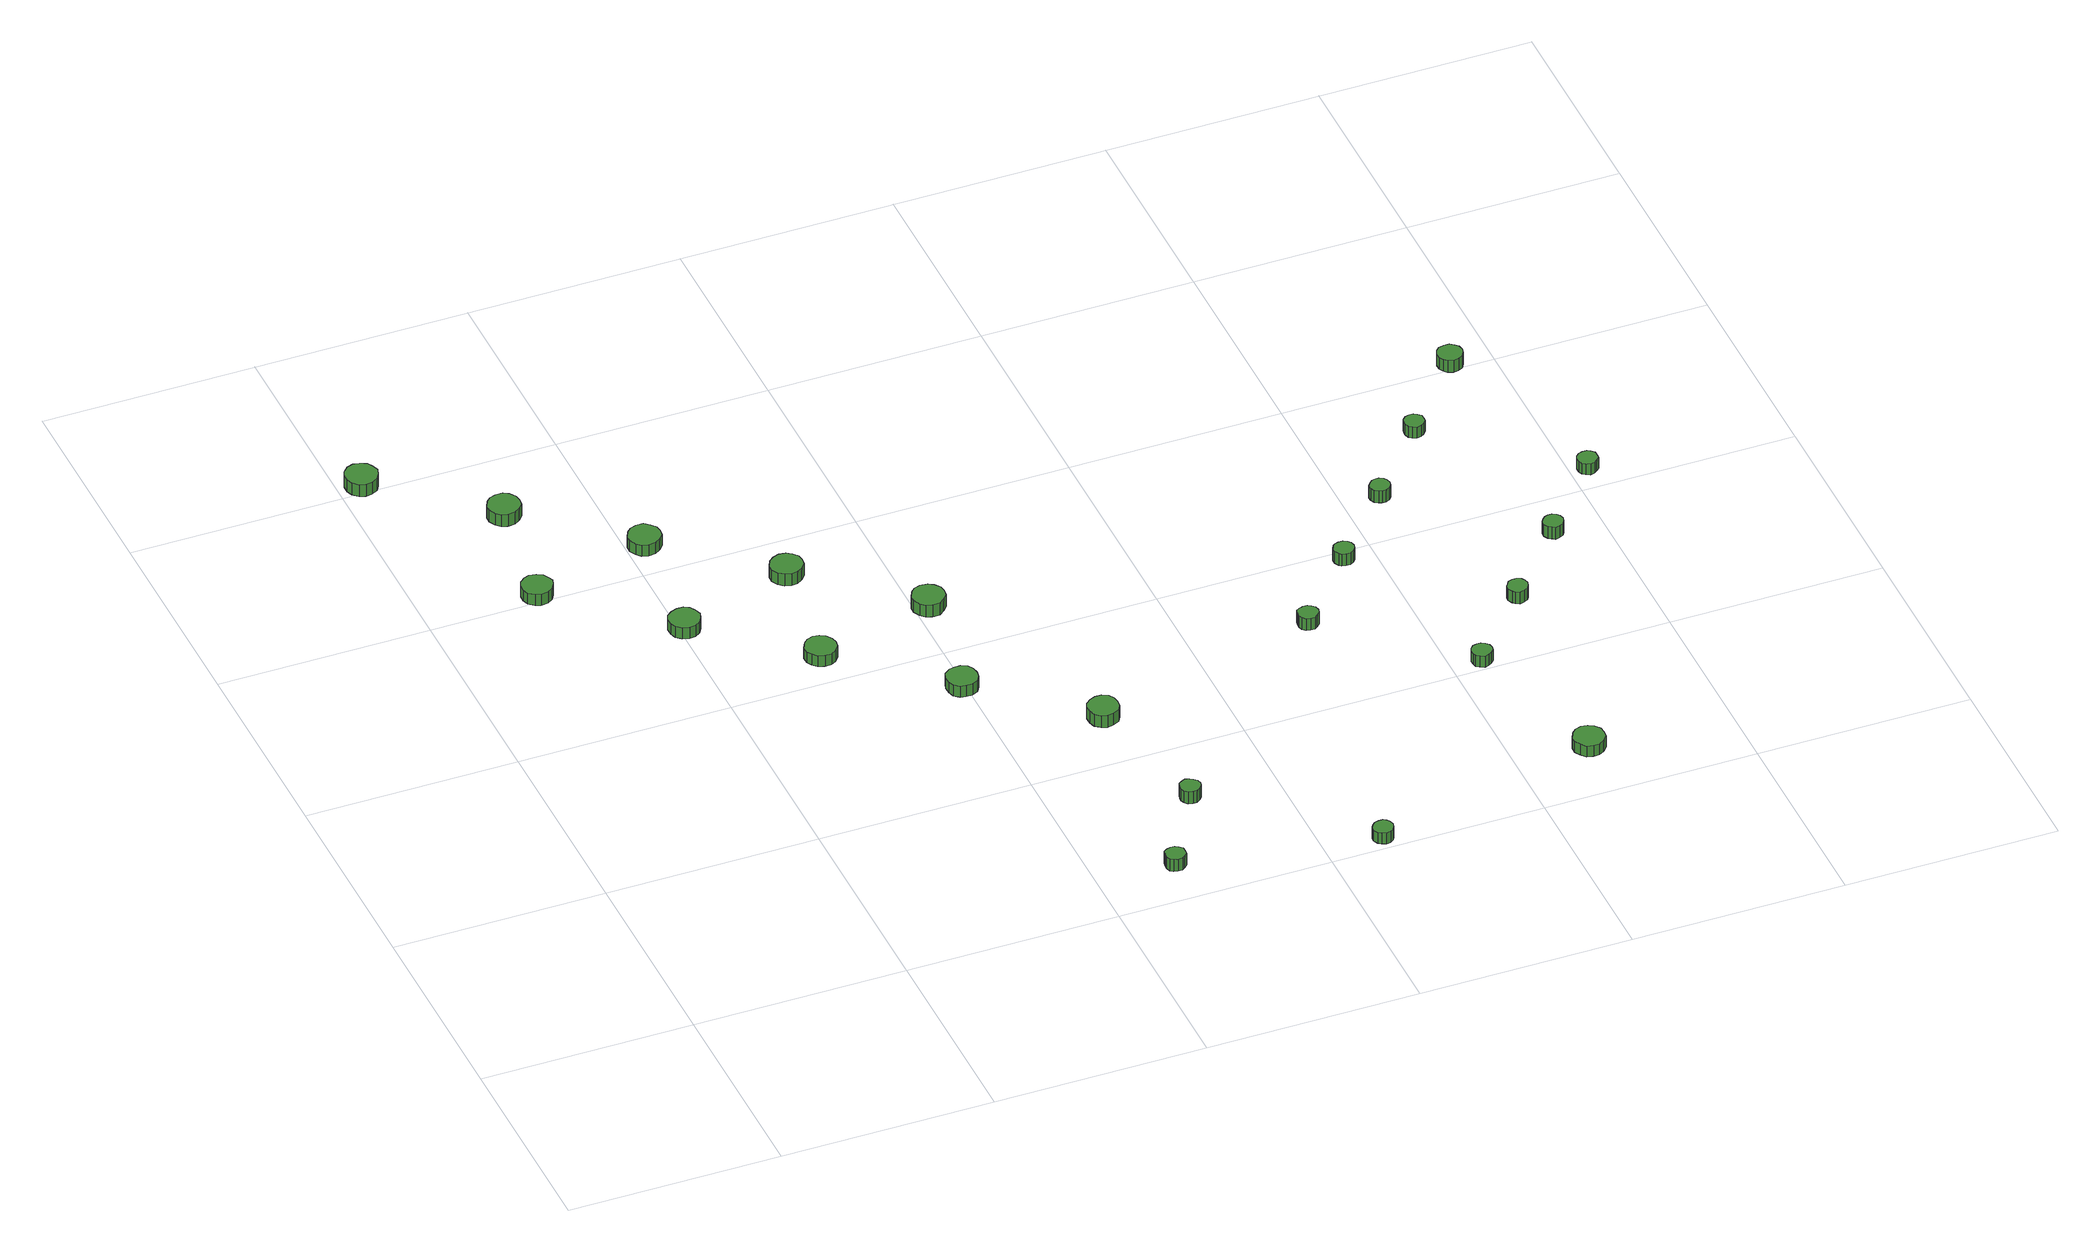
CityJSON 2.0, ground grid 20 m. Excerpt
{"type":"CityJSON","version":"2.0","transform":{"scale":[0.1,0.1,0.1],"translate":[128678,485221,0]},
"CityObjects":{
"tree1":{"type":"SolitaryVegetationObject","attributes":{"function":"something"},"geometry":[{"type":"MultiSurface","lod":"1","boundaries":[[[0,1,2,3,4,5,6,7,8,9,10,11,12,13,14]],[[15,16,17,18,19,20,21,22,23,24,25,26,27,28,29]],[[0,29,28,1]],[[1,28,27,2]],[[2,27,26,3]],[[3,26,25,4]],[[4,25,24,5]],[[5,24,23,6]],[[6,23,22,7]],[[7,22,21,8]],[[8,21,20,9]],[[9,20,19,10]],[[10,19,18,11]],[[11,18,17,12]],[[12,17,16,13]],[[13,16,15,14]],[[14,15,29,0]]]}]},
"tree2":{"type":"SolitaryVegetationObject","attributes":{"function":"something"},"geometry":[{"type":"MultiSurface","lod":"1","boundaries":[[[30,31,32,33,34,35,36,37,38,39,40,41,42,43,44]],[[45,46,47,48,49,50,51,52,53,54,55,56,57,58,59]],[[30,59,58,31]],[[31,58,57,32]],[[32,57,56,33]],[[33,56,55,34]],[[34,55,54,35]],[[35,54,53,36]],[[36,53,52,37]],[[37,52,51,38]],[[38,51,50,39]],[[39,50,49,40]],[[40,49,48,41]],[[41,48,47,42]],[[42,47,46,43]],[[43,46,45,44]],[[44,45,59,30]]]}]},
"tree3":{"type":"SolitaryVegetationObject","attributes":{"function":"something"},"geometry":[{"type":"MultiSurface","lod":"1","boundaries":[[[60,61,62,63,64,65,66,67,68,69,70,71,72,73,74]],[[75,76,77,78,79,80,81,82,83,84,85,86,87,88,89]],[[60,89,88,61]],[[61,88,87,62]],[[62,87,86,63]],[[63,86,85,64]],[[64,85,84,65]],[[65,84,83,66]],[[66,83,82,67]],[[67,82,81,68]],[[68,81,80,69]],[[69,80,79,70]],[[70,79,78,71]],[[71,78,77,72]],[[72,77,76,73]],[[73,76,75,74]],[[74,75,89,60]]]}]},
"tree4":{"type":"SolitaryVegetationObject","attributes":{"function":"something"},"geometry":[{"type":"MultiSurface","lod":"1","boundaries":[[[90,91,92,93,94,95,96,97,98,99,100,101,102,103,104]],[[105,106,107,108,109,110,111,112,113,114,115,116,117,118,119]],[[90,119,118,91]],[[91,118,117,92]],[[92,117,116,93]],[[93,116,115,94]],[[94,115,114,95]],[[95,114,113,96]],[[96,113,112,97]],[[97,112,111,98]],[[98,111,110,99]],[[99,110,109,100]],[[100,109,108,101]],[[101,108,107,102]],[[102,107,106,103]],[[103,106,105,104]],[[104,105,119,90]]]}]},
"tree5":{"type":"SolitaryVegetationObject","attributes":{"function":"something"},"geometry":[{"type":"MultiSurface","lod":"1","boundaries":[[[120,121,122,123,124,125,126,127,128,129,130,131,132,133,134]],[[135,136,137,138,139,140,141,142,143,144,145,146,147,148,149]],[[120,149,148,121]],[[121,148,147,122]],[[122,147,146,123]],[[123,146,145,124]],[[124,145,144,125]],[[125,144,143,126]],[[126,143,142,127]],[[127,142,141,128]],[[128,141,140,129]],[[129,140,139,130]],[[130,139,138,131]],[[131,138,137,132]],[[132,137,136,133]],[[133,136,135,134]],[[134,135,149,120]]]}]},
"tree6":{"type":"SolitaryVegetationObject","attributes":{"function":"something"},"geometry":[{"type":"MultiSurface","lod":"1","boundaries":[[[150,151,152,153,154,155,156,157,158,159,160,161,162,163,164]],[[165,166,167,168,169,170,171,172,173,174,175,176,177,178,179]],[[150,179,178,151]],[[151,178,177,152]],[[152,177,176,153]],[[153,176,175,154]],[[154,175,174,155]],[[155,174,173,156]],[[156,173,172,157]],[[157,172,171,158]],[[158,171,170,159]],[[159,170,169,160]],[[160,169,168,161]],[[161,168,167,162]],[[162,167,166,163]],[[163,166,165,164]],[[164,165,179,150]]]}]},
"tree7":{"type":"SolitaryVegetationObject","attributes":{"function":"something"},"geometry":[{"type":"MultiSurface","lod":"1","boundaries":[[[180,181,182,183,184,185,186,187,188,189,190,191,192,193,194]],[[195,196,197,198,199,200,201,202,203,204,205,206,207,208,209]],[[180,209,208,181]],[[181,208,207,182]],[[182,207,206,183]],[[183,206,205,184]],[[184,205,204,185]],[[185,204,203,186]],[[186,203,202,187]],[[187,202,201,188]],[[188,201,200,189]],[[189,200,199,190]],[[190,199,198,191]],[[191,198,197,192]],[[192,197,196,193]],[[193,196,195,194]],[[194,195,209,180]]]}]},
"tree8":{"type":"SolitaryVegetationObject","attributes":{"function":"something"},"geometry":[{"type":"MultiSurface","lod":"1","boundaries":[[[210,211,212,213,214,215,216,217,218,219,220,221,222,223,224]],[[225,226,227,228,229,230,231,232,233,234,235,236,237,238,239]],[[210,239,238,211]],[[211,238,237,212]],[[212,237,236,213]],[[213,236,235,214]],[[214,235,234,215]],[[215,234,233,216]],[[216,233,232,217]],[[217,232,231,218]],[[218,231,230,219]],[[219,230,229,220]],[[220,229,228,221]],[[221,228,227,222]],[[222,227,226,223]],[[223,226,225,224]],[[224,225,239,210]]]}]},
"tree9":{"type":"SolitaryVegetationObject","attributes":{"function":"something"},"geometry":[{"type":"MultiSurface","lod":"1","boundaries":[[[240,241,242,243,244,245,246,247,248,249,250,251,252,253,254]],[[255,256,257,258,259,260,261,262,263,264,265,266,267,268,269]],[[240,269,268,241]],[[241,268,267,242]],[[242,267,266,243]],[[243,266,265,244]],[[244,265,264,245]],[[245,264,263,246]],[[246,263,262,247]],[[247,262,261,248]],[[248,261,260,249]],[[249,260,259,250]],[[250,259,258,251]],[[251,258,257,252]],[[252,257,256,253]],[[253,256,255,254]],[[254,255,269,240]]]}]},
"tree10":{"type":"SolitaryVegetationObject","attributes":{"function":"something"},"geometry":[{"type":"MultiSurface","lod":"1","boundaries":[[[270,271,272,273,274,275,276,277,278,279,280,281,282,283,284]],[[285,286,287,288,289,290,291,292,293,294,295,296,297,298,299]],[[270,299,298,271]],[[271,298,297,272]],[[272,297,296,273]],[[273,296,295,274]],[[274,295,294,275]],[[275,294,293,276]],[[276,293,292,277]],[[277,292,291,278]],[[278,291,290,279]],[[279,290,289,280]],[[280,289,288,281]],[[281,288,287,282]],[[282,287,286,283]],[[283,286,285,284]],[[284,285,299,270]]]}]},
"tree11":{"type":"SolitaryVegetationObject","attributes":{"function":"something"},"geometry":[{"type":"MultiSurface","lod":"1","boundaries":[[[300,301,302,303,304,305,306,307,308,309,310,311,312,313,314]],[[315,316,317,318,319,320,321,322,323,324,325,326,327,328,329]],[[300,329,328,301]],[[301,328,327,302]],[[302,327,326,303]],[[303,326,325,304]],[[304,325,324,305]],[[305,324,323,306]],[[306,323,322,307]],[[307,322,321,308]],[[308,321,320,309]],[[309,320,319,310]],[[310,319,318,311]],[[311,318,317,312]],[[312,317,316,313]],[[313,316,315,314]],[[314,315,329,300]]]}]},
"tree12":{"type":"SolitaryVegetationObject","attributes":{"function":"something"},"geometry":[{"type":"MultiSurface","lod":"1","boundaries":[[[330,331,332,333,334,335,336,337,338,339,340,341,342,343,344]],[[345,346,347,348,349,350,351,352,353,354,355,356,357,358,359]],[[330,359,358,331]],[[331,358,357,332]],[[332,357,356,333]],[[333,356,355,334]],[[334,355,354,335]],[[335,354,353,336]],[[336,353,352,337]],[[337,352,351,338]],[[338,351,350,339]],[[339,350,349,340]],[[340,349,348,341]],[[341,348,347,342]],[[342,347,346,343]],[[343,346,345,344]],[[344,345,359,330]]]}]},
"tree13":{"type":"SolitaryVegetationObject","attributes":{"function":"something"},"geometry":[{"type":"MultiSurface","lod":"1","boundaries":[[[360,361,362,363,364,365,366,367,368,369,370,371,372,373,374]],[[375,376,377,378,379,380,381,382,383,384,385,386,387,388,389]],[[360,389,388,361]],[[361,388,387,362]],[[362,387,386,363]],[[363,386,385,364]],[[364,385,384,365]],[[365,384,383,366]],[[366,383,382,367]],[[367,382,381,368]],[[368,381,380,369]],[[369,380,379,370]],[[370,379,378,371]],[[371,378,377,372]],[[372,377,376,373]],[[373,376,375,374]],[[374,375,389,360]]]}]},
"tree14":{"type":"SolitaryVegetationObject","attributes":{"function":"something"},"geometry":[{"type":"MultiSurface","lod":"1","boundaries":[[[390,391,392,393,394,395,396,397,398,399,400,401,402,403,404]],[[405,406,407,408,409,410,411,412,413,414,415,416,417,418,419]],[[390,419,418,391]],[[391,418,417,392]],[[392,417,416,393]],[[393,416,415,394]],[[394,415,414,395]],[[395,414,413,396]],[[396,413,412,397]],[[397,412,411,398]],[[398,411,410,399]],[[399,410,409,400]],[[400,409,408,401]],[[401,408,407,402]],[[402,407,406,403]],[[403,406,405,404]],[[404,405,419,390]]]}]},
"tree15":{"type":"SolitaryVegetationObject","attributes":{"function":"something"},"geometry":[{"type":"MultiSurface","lod":"1","boundaries":[[[420,421,422,423,424,425,426,427,428,429,430,431,432,433,434]],[[435,436,437,438,439,440,441,442,443,444,445,446,447,448,449]],[[420,449,448,421]],[[421,448,447,422]],[[422,447,446,423]],[[423,446,445,424]],[[424,445,444,425]],[[425,444,443,426]],[[426,443,442,427]],[[427,442,441,428]],[[428,441,440,429]],[[429,440,439,430]],[[430,439,438,431]],[[431,438,437,432]],[[432,437,436,433]],[[433,436,435,434]],[[434,435,449,420]]]}]},
"tree16":{"type":"SolitaryVegetationObject","attributes":{"function":"something"},"geometry":[{"type":"MultiSurface","lod":"1","boundaries":[[[450,451,452,453,454,455,456,457,458,459,460,461,462,463,464]],[[465,466,467,468,469,470,471,472,473,474,475,476,477,478,479]],[[450,479,478,451]],[[451,478,477,452]],[[452,477,476,453]],[[453,476,475,454]],[[454,475,474,455]],[[455,474,473,456]],[[456,473,472,457]],[[457,472,471,458]],[[458,471,470,459]],[[459,470,469,460]],[[460,469,468,461]],[[461,468,467,462]],[[462,467,466,463]],[[463,466,465,464]],[[464,465,479,450]]]}]},
"tree17":{"type":"SolitaryVegetationObject","attributes":{"function":"something"},"geometry":[{"type":"MultiSurface","lod":"1","boundaries":[[[480,481,482,483,484,485,486,487,488,489,490,491,492,493,494]],[[495,496,497,498,499,500,501,502,503,504,505,506,507,508,509]],[[480,509,508,481]],[[481,508,507,482]],[[482,507,506,483]],[[483,506,505,484]],[[484,505,504,485]],[[485,504,503,486]],[[486,503,502,487]],[[487,502,501,488]],[[488,501,500,489]],[[489,500,499,490]],[[490,499,498,491]],[[491,498,497,492]],[[492,497,496,493]],[[493,496,495,494]],[[494,495,509,480]]]}]},
"tree18":{"type":"SolitaryVegetationObject","attributes":{"function":"something"},"geometry":[{"type":"MultiSurface","lod":"1","boundaries":[[[510,511,512,513,514,515,516,517,518,519,520,521,522,523,524]],[[525,526,527,528,529,530,531,532,533,534,535,536,537,538,539]],[[510,539,538,511]],[[511,538,537,512]],[[512,537,536,513]],[[513,536,535,514]],[[514,535,534,515]],[[515,534,533,516]],[[516,533,532,517]],[[517,532,531,518]],[[518,531,530,519]],[[519,530,529,520]],[[520,529,528,521]],[[521,528,527,522]],[[522,527,526,523]],[[523,526,525,524]],[[524,525,539,510]]]}]},
"tree19":{"type":"SolitaryVegetationObject","attributes":{"function":"something"},"geometry":[{"type":"MultiSurface","lod":"1","boundaries":[[[540,541,542,543,544,545,546,547,548,549,550,551,552,553,554]],[[555,556,557,558,559,560,561,562,563,564,565,566,567,568,569]],[[540,569,568,541]],[[541,568,567,542]],[[542,567,566,543]],[[543,566,565,544]],[[544,565,564,545]],[[545,564,563,546]],[[546,563,562,547]],[[547,562,561,548]],[[548,561,560,549]],[[549,560,559,550]],[[550,559,558,551]],[[551,558,557,552]],[[552,557,556,553]],[[553,556,555,554]],[[554,555,569,540]]]}]},
"tree20":{"type":"SolitaryVegetationObject","attributes":{"function":"something"},"geometry":[{"type":"MultiSurface","lod":"1","boundaries":[[[570,571,572,573,574,575,576,577,578,579,580,581,582,583,584]],[[585,586,587,588,589,590,591,592,593,594,595,596,597,598,599]],[[570,599,598,571]],[[571,598,597,572]],[[572,597,596,573]],[[573,596,595,574]],[[574,595,594,575]],[[575,594,593,576]],[[576,593,592,577]],[[577,592,591,578]],[[578,591,590,579]],[[579,590,589,580]],[[580,589,588,581]],[[581,588,587,582]],[[582,587,586,583]],[[583,586,585,584]],[[584,585,599,570]]]}]},
"tree21":{"type":"SolitaryVegetationObject","attributes":{"function":"something"},"geometry":[{"type":"MultiSurface","lod":"1","boundaries":[[[600,601,602,603,604,605,606,607,608,609,610,611,612,613,614]],[[615,616,617,618,619,620,621,622,623,624,625,626,627,628,629]],[[600,629,628,601]],[[601,628,627,602]],[[602,627,626,603]],[[603,626,625,604]],[[604,625,624,605]],[[605,624,623,606]],[[606,623,622,607]],[[607,622,621,608]],[[608,621,620,609]],[[609,620,619,610]],[[610,619,618,611]],[[611,618,617,612]],[[612,617,616,613]],[[613,616,615,614]],[[614,615,629,600]]]}]},
"tree22":{"type":"SolitaryVegetationObject","attributes":{"function":"something"},"geometry":[{"type":"MultiSurface","lod":"1","boundaries":[[[630,631,632,633,634,635,636,637,638,639,640,641,642,643,644]],[[645,646,647,648,649,650,651,652,653,654,655,656,657,658,659]],[[630,659,658,631]],[[631,658,657,632]],[[632,657,656,633]],[[633,656,655,634]],[[634,655,654,635]],[[635,654,653,636]],[[636,653,652,637]],[[637,652,651,638]],[[638,651,650,639]],[[639,650,649,640]],[[640,649,648,641]],[[641,648,647,642]],[[642,647,646,643]],[[643,646,645,644]],[[644,645,659,630]]]}]},
"tree23":{"type":"SolitaryVegetationObject","attributes":{"function":"something"},"geometry":[{"type":"MultiSurface","lod":"1","boundaries":[[[660,661,662,663,664,665,666,667,668,669,670,671,672,673,674]],[[675,676,677,678,679,680,681,682,683,684,685,686,687,688,689]],[[660,689,688,661]],[[661,688,687,662]],[[662,687,686,663]],[[663,686,685,664]],[[664,685,684,665]],[[665,684,683,666]],[[666,683,682,667]],[[667,682,681,668]],[[668,681,680,669]],[[669,680,679,670]],[[670,679,678,671]],[[671,678,677,672]],[[672,677,676,673]],[[673,676,675,674]],[[674,675,689,660]]]}]}
},
"vertices":[
[37,810,18],[35,816,18],[32,821,18],[26,824,18],[20,825,18],[14,823,18],[9,818,18],[7,813,18],[7,806,18],[9,801,18],[14,796,18],[20,794,18],[26,795,18],[32,798,18],[35,803,18],[35,803,5],[32,798,5],[26,795,5],[20,794,5],[14,796,5],[9,801,5],[7,806,5],[7,813,5],[9,818,5],[14,823,5],[20,825,5],[26,824,5],[32,821,5],[35,816,5],[37,810,5],
[118,607,19],[116,612,19],[113,617,19],[108,620,19],[101,621,19],[96,619,19],[91,615,19],[89,610,19],[89,604,19],[91,598,19],[96,594,19],[101,592,19],[108,593,19],[113,596,19],[116,601,19],[116,601,7],[113,596,7],[108,593,7],[101,592,7],[96,594,7],[91,598,7],[89,604,7],[89,610,7],[91,615,7],[96,619,7],[101,621,7],[108,620,7],[113,617,7],[116,612,7],[118,607,7],
[135,723,18],[134,729,18],[130,735,18],[125,738,18],[118,738,18],[112,736,18],[108,732,18],[105,726,18],[105,720,18],[108,714,18],[112,710,18],[118,708,18],[125,709,18],[130,712,18],[134,717,18],[134,717,5],[130,712,5],[125,709,5],[118,708,5],[112,710,5],[108,714,5],[105,720,5],[105,726,5],[108,732,5],[112,736,5],[118,738,5],[125,738,5],[130,735,5],[134,729,5],[135,723,5],
[219,516,18],[217,522,18],[214,527,18],[209,530,18],[203,530,18],[197,528,18],[192,524,18],[190,519,18],[190,513,18],[192,507,18],[197,503,18],[203,501,18],[209,502,18],[214,505,18],[217,510,18],[217,510,6],[214,505,6],[209,502,6],[203,501,6],[197,503,6],[192,507,6],[190,513,6],[190,519,6],[192,524,6],[197,528,6],[203,530,6],[209,530,6],[214,527,6],[217,522,6],[219,516,6],
[232,638,17],[231,644,17],[227,649,17],[222,653,17],[215,653,17],[209,651,17],[205,647,17],[202,641,17],[202,635,17],[205,629,17],[209,625,17],[215,623,17],[222,624,17],[227,627,17],[231,632,17],[231,632,5],[227,627,5],[222,624,5],[215,623,5],[209,625,5],[205,629,5],[202,635,5],[202,641,5],[205,647,5],[209,651,5],[215,653,5],[222,653,5],[227,649,5],[231,644,5],[232,638,5],
[313,434,18],[312,440,18],[308,445,18],[303,448,18],[297,449,18],[291,447,18],[287,443,18],[284,437,18],[284,431,18],[287,426,18],[291,422,18],[297,420,18],[303,420,18],[308,423,18],[312,428,18],[312,428,6],[308,423,6],[303,420,6],[297,420,6],[291,422,6],[287,426,6],[284,431,6],[284,437,6],[287,443,6],[291,447,6],[297,449,6],[303,448,6],[308,445,6],[312,440,6],[313,434,6],
[330,552,18],[329,558,18],[325,563,18],[320,566,18],[314,567,18],[308,565,18],[303,561,18],[300,555,18],[300,549,18],[303,543,18],[308,539,18],[314,537,18],[320,538,18],[325,541,18],[329,546,18],[329,546,5],[325,541,5],[320,538,5],[314,537,5],[308,539,5],[303,543,5],[300,549,5],[300,555,5],[303,561,5],[308,565,5],[314,567,5],[320,566,5],[325,563,5],[329,558,5],[330,552,5],
[481,46,19],[481,50,19],[478,53,19],[475,55,19],[471,55,19],[467,54,19],[464,52,19],[463,48,19],[463,44,19],[464,40,19],[467,38,19],[471,37,19],[475,37,19],[478,39,19],[481,42,19],[481,42,6],[478,39,6],[475,37,6],[471,37,6],[467,38,6],[464,40,6],[463,44,6],[463,48,6],[464,52,6],[467,54,6],[471,55,6],[475,55,6],[478,53,6],[481,50,6],[481,46,6],
[410,348,18],[409,354,18],[406,359,18],[400,362,18],[394,362,18],[389,361,18],[384,357,18],[382,351,18],[382,345,18],[384,339,18],[389,335,18],[394,334,18],[400,334,18],[406,337,18],[409,342,18],[409,342,6],[406,337,6],[400,334,6],[394,334,6],[389,335,6],[384,339,6],[382,345,6],[382,351,6],[384,357,6],[389,361,6],[394,362,6],[400,362,6],[406,359,6],[409,354,6],[410,348,6],
[428,466,17],[427,472,17],[423,477,17],[418,480,17],[411,481,17],[405,479,17],[401,475,17],[398,469,17],[398,463,17],[401,457,17],[405,453,17],[411,451,17],[418,451,17],[423,455,17],[427,460,17],[427,460,4],[423,455,4],[418,451,4],[411,451,4],[405,453,4],[401,457,4],[398,463,4],[398,469,4],[401,475,4],[405,479,4],[411,481,4],[418,480,4],[423,477,4],[427,472,4],[428,466,4],
[530,129,19],[529,133,19],[526,136,19],[523,138,19],[519,139,19],[515,137,19],[512,135,19],[511,131,19],[511,127,19],[512,124,19],[515,121,19],[519,120,19],[523,120,19],[526,122,19],[529,125,19],[529,125,6],[526,122,6],[523,120,6],[519,120,6],[515,121,6],[512,124,6],[511,127,6],[511,131,6],[512,135,6],[515,137,6],[519,139,6],[523,138,6],[526,136,6],[529,133,6],[530,129,6],
[507,262,19],[506,268,19],[503,273,19],[497,276,19],[491,276,19],[486,274,19],[481,270,19],[479,265,19],[479,259,19],[481,253,19],[486,249,19],[491,247,19],[497,248,19],[503,251,19],[506,256,19],[506,256,6],[503,251,6],[497,248,6],[491,247,6],[486,249,6],[481,253,6],[479,259,6],[479,265,6],[481,270,6],[486,274,6],[491,276,6],[497,276,6],[503,273,6],[506,268,6],[507,262,6],
[663,13,18],[662,17,18],[660,20,18],[657,22,18],[653,22,18],[649,21,18],[646,18,18],[644,15,18],[644,11,18],[646,7,18],[649,5,18],[653,3,18],[657,4,18],[660,6,18],[662,9,18],[662,9,6],[660,6,6],[657,4,6],[653,3,6],[649,5,6],[646,7,6],[644,11,6],[644,15,6],[646,18,6],[649,21,6],[653,22,6],[657,22,6],[660,20,6],[662,17,6],[663,13,6],
[717,314,20],[716,318,20],[713,321,20],[710,323,20],[706,323,20],[702,322,20],[699,320,20],[698,316,20],[698,312,20],[699,309,20],[702,306,20],[706,305,20],[710,305,20],[713,307,20],[716,310,20],[716,310,7],[713,307,7],[710,305,7],[706,305,7],[702,306,7],[699,309,7],[698,312,7],[698,316,7],[699,320,7],[702,322,7],[706,323,7],[710,323,7],[713,321,7],[716,318,7],[717,314,7],
[780,386,20],[779,390,20],[777,393,20],[773,395,20],[769,395,20],[765,394,20],[763,392,20],[761,388,20],[761,384,20],[763,380,20],[765,378,20],[769,377,20],[773,377,20],[777,379,20],[779,382,20],[779,382,7],[777,379,7],[773,377,7],[769,377,7],[765,378,7],[763,380,7],[761,384,7],[761,388,7],[763,392,7],[765,394,7],[769,395,7],[773,395,7],[777,393,7],[779,390,7],[780,386,7],
[883,65,16],[882,71,16],[878,76,16],[873,79,16],[867,80,16],[861,78,16],[857,74,16],[854,68,16],[854,62,16],[857,57,16],[861,52,16],[867,51,16],[873,51,16],[878,54,16],[882,59,16],[882,59,4],[878,54,4],[873,51,4],[867,51,4],[861,52,4],[857,57,4],[854,62,4],[854,68,4],[857,74,4],[861,78,4],[867,80,4],[873,79,4],[878,76,4],[882,71,4],[883,65,4],
[837,209,19],[836,213,19],[833,216,19],[830,218,19],[826,218,19],[822,217,19],[819,214,19],[818,211,19],[818,207,19],[819,203,19],[822,201,19],[826,199,19],[830,200,19],[833,202,19],[836,205,19],[836,205,7],[833,202,7],[830,200,7],[826,199,7],[822,201,7],[819,203,7],[818,207,7],[818,211,7],[819,214,7],[822,217,7],[826,218,7],[830,218,7],[833,216,7],[836,213,7],[837,209,7],
[843,457,19],[842,461,19],[840,464,19],[836,466,19],[832,466,19],[829,465,19],[826,462,19],[824,459,19],[824,455,19],[826,451,19],[829,449,19],[832,448,19],[836,448,19],[840,450,19],[842,453,19],[842,453,6],[840,450,6],[836,448,6],[832,448,6],[829,449,6],[826,451,6],[824,455,6],[824,459,6],[826,462,6],[829,465,6],[832,466,6],[836,466,6],[840,464,6],[842,461,6],[843,457,6],
[900,281,19],[899,285,19],[897,288,19],[893,290,19],[889,290,19],[885,289,19],[883,286,19],[881,283,19],[881,279,19],[883,275,19],[885,273,19],[889,271,19],[893,272,19],[897,274,19],[899,277,19],[899,277,6],[897,274,6],[893,272,6],[889,271,6],[885,273,6],[883,275,6],[881,279,6],[881,283,6],[883,286,6],[885,289,6],[889,290,6],[893,290,6],[897,288,6],[899,285,6],[900,281,6],
[904,528,20],[904,532,20],[901,535,20],[898,537,20],[894,537,20],[890,536,20],[887,533,20],[886,530,20],[886,526,20],[887,522,20],[890,520,20],[894,518,20],[898,519,20],[901,521,20],[904,524,20],[904,524,8],[901,521,8],[898,519,8],[894,518,8],[890,520,8],[887,522,8],[886,526,8],[886,530,8],[887,533,8],[890,536,8],[894,537,8],[898,537,8],[901,535,8],[904,532,8],[904,528,8],
[963,353,19],[962,357,19],[960,360,19],[956,362,19],[952,362,19],[949,361,19],[946,358,19],[944,355,19],[944,351,19],[946,347,19],[949,345,19],[952,343,19],[956,344,19],[960,346,19],[962,349,19],[962,349,6],[960,346,6],[956,344,6],[952,343,6],[949,345,6],[946,347,6],[944,351,6],[944,355,6],[946,358,6],[949,361,6],[952,362,6],[956,362,6],[960,360,6],[962,357,6],[963,353,6],
[970,600,24],[969,605,24],[966,608,24],[962,611,24],[957,611,24],[952,610,24],[949,607,24],[947,602,24],[947,597,24],[949,593,24],[952,590,24],[957,588,24],[962,589,24],[966,591,24],[969,595,24],[969,595,11],[966,591,11],[962,589,11],[957,588,11],[952,590,11],[949,593,11],[947,597,11],[947,602,11],[949,607,11],[952,610,11],[957,611,11],[962,611,11],[966,608,11],[969,605,11],[970,600,11],
[1024,424,19],[1024,428,19],[1021,431,19],[1018,433,19],[1014,433,19],[1010,432,19],[1007,429,19],[1006,426,19],[1006,422,19],[1007,418,19],[1010,416,19],[1014,414,19],[1018,415,19],[1021,417,19],[1024,420,19],[1024,420,7],[1021,417,7],[1018,415,7],[1014,414,7],[1010,416,7],[1007,418,7],[1006,422,7],[1006,426,7],[1007,429,7],[1010,432,7],[1014,433,7],[1018,433,7],[1021,431,7],[1024,428,7],[1024,424,7]
]}
